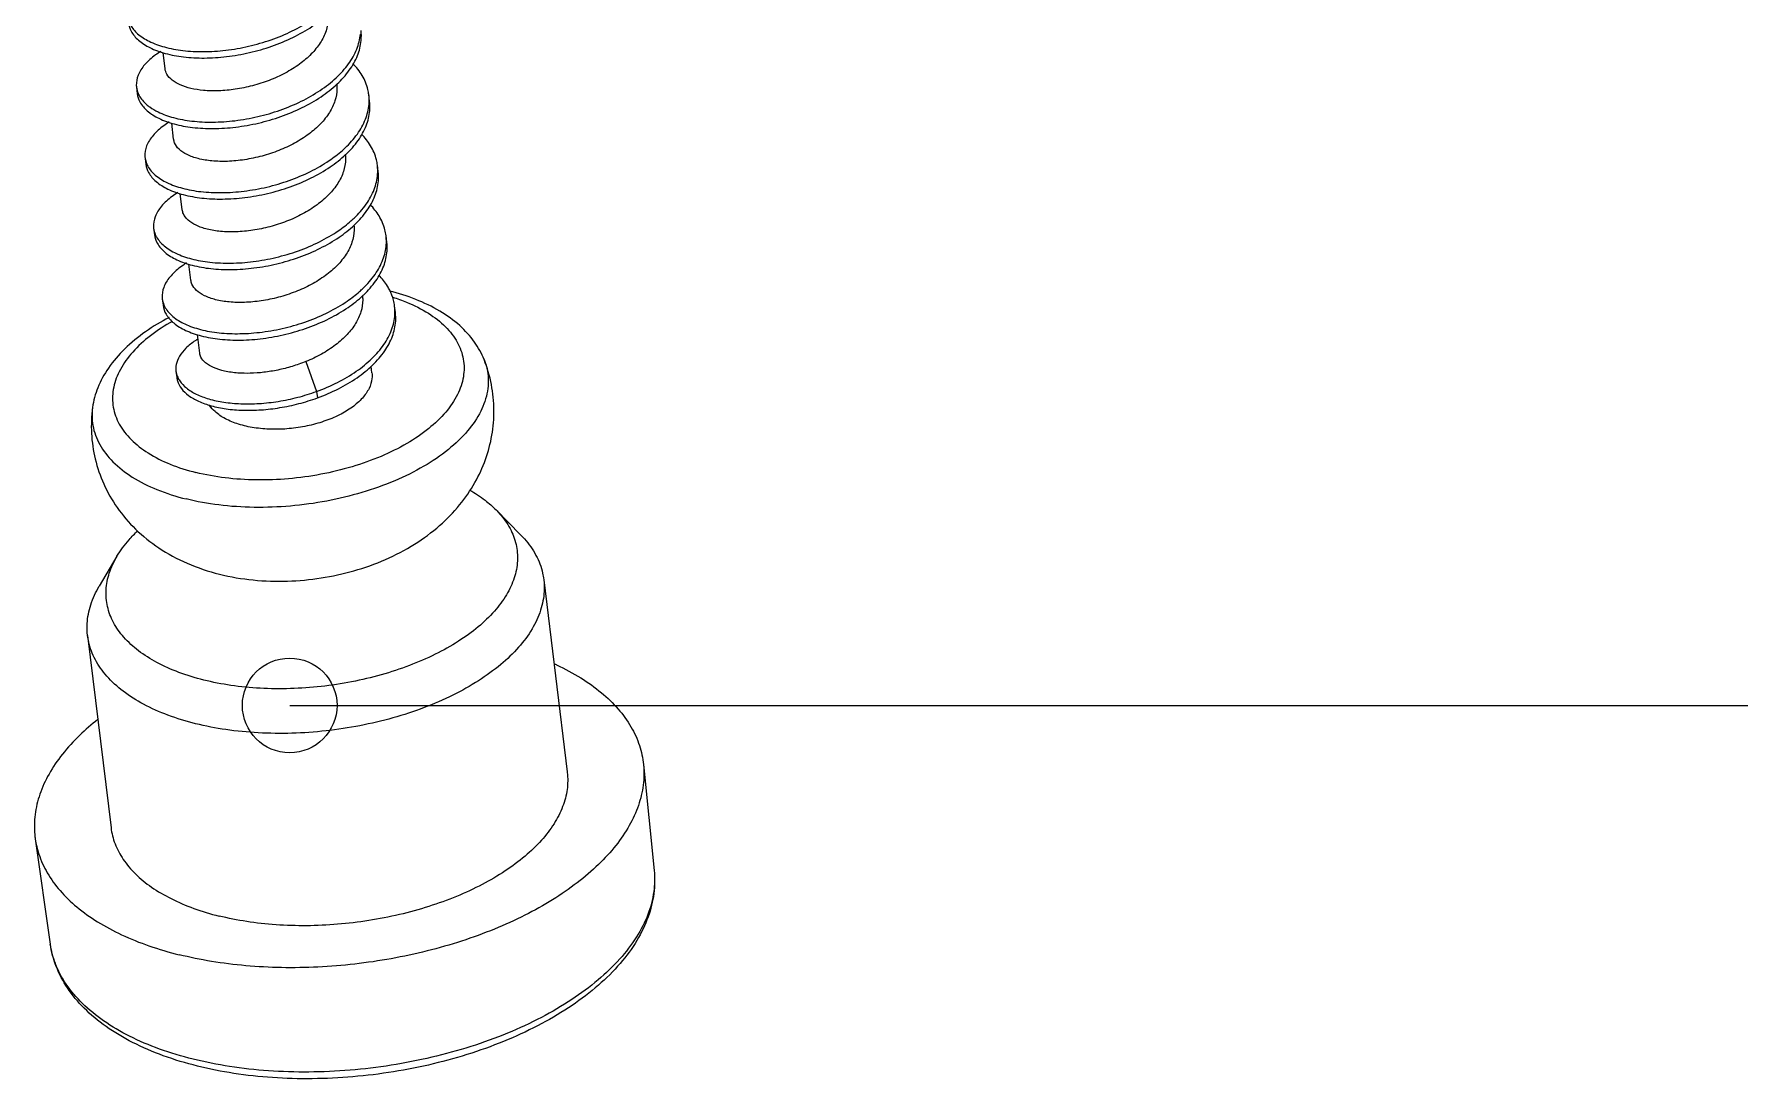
# Model space of a CAD drawing. Header units: millimetres. Extents: x 3559 to 4719, y 1270 to 1649.
# Drawn here: x 4502.57 to 4521.5, y 1316.54 to 1328.13 of the extents above; entities that cross this region are included whole.
import ezdxf

# ---------------------------------------------------------------- set-up
doc = ezdxf.new("R2010")
doc.units = ezdxf.units.MM
doc.layers.get('0').update_dxf_attribs({"linetype": 'CONTINUOUS'})
doc.styles.add('longtou', font='romand.shx', dxfattribs={"width": 0.800000011920929, "bigfont": 'fangsong.shx'})
doc.dimstyles.new('YanXiu', dxfattribs={"dimtxt": 2.5, "dimasz": 2.2, "dimexe": 1, "dimexo": 0, "dimgap": 0.66, "dimtad": 0, "dimzin": 0, "dimdsep": 46, "dimtxsty": 'longtou', "dimblk": 'CLOSEDBLANK', "dimcen": 0, "dimclrd": 3, "dimclre": 3, "dimclrt": 7, "dimadec": 0, "dimazin": 0, "dimtfac": 1, "dimtdec": 4, "dimtofl": 0, "dimtmove": 0, "dimatfit": 3, "dimldrblk": 'CLOSEDBLANK', "dimfxl": 0, "dimtolj": 1, "dimtzin": 0, "dimlwd": 0, "dimlwe": 0, "dimarcsym": 0})

# ---------------------------------------------------------------- blocks, each defined once
blk = doc.blocks.new('_ClosedBlank')
at = {"color": 0, "linetype": 'ByBlock', "lineweight": -2}
for p, q in [((-1, 0.1666666666666667), (0, 0)), ((-1, 0.1666666666666667), (-1, -0.1666666666666667)), ((0, 0), (-1, -0.1666666666666667))]:
    blk.add_line(p, q, dxfattribs=at)
blk = doc.blocks.new('*U86')
at = {"color": 7, "linetype": 'Continuous'}
for p, q in [((81.78982347200053, 67.65432081211861), (81.76411038740025, 67.86499933281857)), ((81.41635195859999, 67.41264179401855), (81.42656333980085, 67.32897549251857)), ((84.03446486780012, 67.45303712341865), (84.0363531947005, 67.45480649431852)), ((84.46062859670019, 67.23226061821856), (84.45041721550024, 67.3159269198186)), ((81.90214866509996, 66.7339914953186), (81.8763903161007, 66.94504088761869)), ((81.52867715180037, 66.49231247731859), (81.53888853300032, 66.4086461758186)), ((84.57295378990057, 66.3119313015186), (84.56274240870061, 66.39559760301859)), ((82.01447385820029, 65.81366217861864), (81.98867371550023, 66.02505400531868)), ((81.6410023449007, 65.57198316061863), (81.65121372610065, 65.4883168590186)), ((84.6852789830009, 65.39160198481864), (84.67506760180004, 65.47526828631862)), ((82.12679905140067, 64.89333286191868), (82.10096052680092, 65.10503916711855)), ((81.75332753810017, 64.65165384381862), (81.76353891930012, 64.56798754231863)), ((84.79760417620037, 64.47127266801863), (84.78739279500041, 64.55493896961866)), ((82.2429936451008, 63.94129985811855), (82.21325069330032, 64.18499683971868)), ((81.93251257290103, 63.7075068618185), (81.94272395400003, 63.62384056031851)), ((83.62602457089997, 63.83171657101866), (83.76864042600027, 63.44230584841853)), ((84.49074712560014, 63.68379229191851), (84.48009437569999, 63.7710749195187)), ((83.76864042600027, 63.44230584841853), (83.77885180720023, 63.35863954691854)), ((86.1134494109001, 61.8951431382186), (86.43209059380024, 61.57176772091861)), ((81.16208053020091, 61.29083394621853), (80.93056961520051, 60.90031306311857)), ((86.73415048560037, 60.98565660191866), (87.04049192140064, 58.47566755631851)), ((80.7783451649002, 60.25875703371867), (81.08468660080052, 57.74876798811852)), ((88.03578557850051, 58.57297738241869), (88.1753725715007, 57.19206377101864)), ((80.09520491560033, 57.60383814021861), (80.29184605930095, 56.22988792591855))]:
    blk.add_line(p, q, dxfattribs=at)
for centre, radius, start, end in [((81.7392402553005, 67.4587191052185), 0.326570084, 202.7646069485226, 208.1371883792771), ((83.83473617100026, 67.24136114841872), 0.6201189251, 359.1405315134934, 6.905518437602711), ((81.93110186730064, 67.63126587671854), 0.5862248895000001, 229.104012451422, 234.3806305296826), ((83.83353372060083, 67.24131038621863), 0.6213204826, 355.2575936108955, 359.1468753632032), ((81.8543368358005, 66.53961420631867), 0.3295788403, 202.7658213898084, 208.6712593262245), ((83.15119335820054, 67.59703801191858), 1.457398997, 313.1335134014225, 313.3227795278171), ((83.94770681430055, 66.3209343501187), 0.6194771712, 355.6714875759052, 6.91353278760451), ((81.9687551486004, 65.6203417149186), 0.3319100736, 202.7851033006159, 209.2291424311955), ((83.26774241620024, 66.67212783211858), 1.4511684944, 313.1381363866249, 313.5599032547106), ((84.06018063810006, 65.40061759521859), 0.6193339461999999, 359.1436821181989, 6.922148638695441), ((84.06189736340002, 65.40057251361873), 0.6176167392, 356.0860304338033, 359.1454837031059), ((83.3842695166004, 65.74726253761855), 1.4449859837, 313.1420253161948, 313.7979606289092), ((82.08310761930079, 64.70106162301863), 0.3341796605, 202.8065724976958, 209.7853581935756), ((84.17311237860031, 64.48026286521849), 0.618732295, 359.1437068530001, 6.931253354900706), ((84.17610224780037, 64.48022548681865), 0.6157422011, 356.5012375115987, 359.1430268195016)]:
    blk.add_arc(centre, radius, start, end, dxfattribs=at)
for points, start_tangent, end_tangent in [([(81.3143177005004, 68.24931485581851), (81.34760306580029, 68.14428055351868), (81.44229726510002, 68.02733428051852), (81.59235423940027, 67.92909175171849), (81.7914918551005, 67.85478168111854), (82.03142162790027, 67.80865445621862), (82.30218754580073, 67.79380838801853), (82.59257305670053, 67.81206305611863), (82.89055958620065, 67.86388492671858), (83.18381784030043, 67.94836828441862), (83.4602118108005, 68.06327225621862), (83.70829487850096, 68.20511241571853), (83.91777773550075, 68.36930322161857)], (0.1252916633411602, -0.9921199519701261), (0.733119227613766, 0.6801001382906751)), ([(81.33739168460033, 68.22794685501867), (81.43208588390007, 68.11100058211855), (81.58214285830036, 68.01275805331852), (81.78128047390055, 67.93844798271857), (82.02121024670032, 67.89232075781865), (82.29197616460078, 67.87747468961857), (82.58236167550058, 67.89572935761862), (82.8803482050007, 67.94755122821857), (83.17360645910048, 68.03203458591861), (83.45000042960055, 68.14693855771861), (83.6980834973001, 68.28877871721852), (83.88047324150011, 68.42844665651864)], (0.4624868502709185, -0.8866261406740077), (0.7494771742020157, 0.6620301846216391)), ([(83.91866745440075, 68.36958555211868), (83.92090074360021, 68.3053628221187), (83.89179550070003, 68.14692075551852), (83.81558491650048, 67.99144519961851), (83.69827811869982, 67.84645114591854), (83.54440435400011, 67.7142714961185), (83.35848650930075, 67.59790664791853), (83.15022940100062, 67.50255136901865), (82.93058621700038, 67.43147214501869), (82.70690728110094, 67.3854956782186), (82.49057223350064, 67.3655919252185), (82.28995316750024, 67.37109209141863)], (0.09856264124286122, -0.9951308485577318), (-0.9956289960196661, 0.0933964789747015)), ([(84.0363531947005, 67.45480649431852), (84.19544079770094, 67.63440151981854), (84.30219487700015, 67.82627837141854), (84.35021513570064, 68.02203670471863), (84.34824695780026, 68.15258309431852)], (0.7291116625173155, 0.684394757125766), (-0.1203094627039066, 0.9927364369176228)), ([(81.5896857728003, 67.15472136511858), (81.69859207790068, 67.09039961081862), (81.8987852145001, 67.01670409781855), (82.1395553152006, 66.97127760801868), (82.41091201630024, 66.95718980731863), (82.70161461520001, 66.97622927831867), (82.99963157550064, 67.02883040571874), (83.29263235920007, 67.1140556190187), (83.56849148319998, 67.22963371911851), (83.81578419210018, 67.37205272231859), (84.02425348660017, 67.53670342491864), (84.18522941650008, 67.71806782131853), (84.2919834958002, 67.90994467291853), (84.34000375450069, 68.10570300621862)], (0.8122791639374397, -0.5832688572460335), (0.08988348619793923, 0.9959522874660739)), ([(81.73278278150065, 67.8796918088185), (81.6643078658999, 67.8335290002185), (81.52312888190045, 67.70530884701861), (81.43877123109996, 67.56993233221851), (81.41453533230015, 67.43414615721872), (81.41640933210056, 67.41264901111867)], (-0.848371897807249, -0.5294007206369544), (0.1248071723577775, -0.9921810166134284)), ([(84.45035660850044, 67.31591956951866), (84.43847477620056, 67.38264338471868), (84.3637924994, 67.56561351971868), (84.24386032720031, 67.72026600621871)], (-0.1203951242487249, 0.9927260518678525), (-0.6992998211338174, 0.7148284830378622)), ([(81.88408244220045, 67.5042296838185), (81.8128655692999, 67.58488979881872), (81.78996935880059, 67.65421875381867)], (-0.7847927992991324, 0.6197582288023549), (-0.1283828889800719, 0.991724676418375)), ([(82.28995316750024, 67.37109209141863), (82.1251887729004, 67.39774016591855), (81.9882704902002, 67.44299432841854), (81.88408244220045, 67.5042296838185)], (-0.9956289960193371, 0.09339647897820957), (-0.7847927992663452, 0.6197582288438727)), ([(81.41640933210056, 67.41264901111867), (81.43810921220029, 67.33235409971871)], (0.1248071724921242, -0.9921810165965288), (0.3868197569810982, -0.9221553424500041)), ([(81.42662071330051, 67.32898270961869), (81.46147528980055, 67.22104746781861), (81.50714771800085, 67.1548860976186)], (0.1248071720688327, -0.992181016649775), (0.650247173718296, -0.7597227211761987)), ([(81.4512639086006, 67.3047137693186), (81.54730753760032, 67.18813888181853)], (0.4714974968762948, -0.8818673995785242), (0.7551977541948829, -0.6554970267354425)), ([(81.55751891880027, 67.10447258031854), (81.70880345910064, 67.00673330931863), (81.90899659570096, 66.93303779621851), (82.14976669640055, 66.88761130651869), (82.4211233975002, 66.87352350581864), (82.71182599640088, 66.89256297681868), (83.0098429567006, 66.94516410421852), (83.30284374040093, 67.03038931751871), (83.57870286440084, 67.14596741761852), (83.825995573201, 67.2883864208186), (84.03446486780012, 67.45303712341865)], (0.7551977542696653, -0.6554970266492857), (0.7303221478732067, 0.6831028914635525)), ([(84.03093505549987, 67.44985506331864), (84.03339928259993, 67.39285123771856), (84.00758721230068, 67.23721186461853), (83.93564961390075, 67.08329934071867), (83.82116255890014, 66.93704570391856), (83.66694014210043, 66.8014796754187), (83.48160404620012, 66.68341031151863), (83.27600284330038, 66.58748770421857), (83.05575520230013, 66.51456702941869), (82.8270918486005, 66.46634910821854), (82.60449442739991, 66.44531690851863), (82.40227836070062, 66.45076277461862)], (0.09998677399393498, -0.994988766281452), (-0.9956289960210204, 0.09339647896026476)), ([(81.50714771800085, 67.1548860976186), (81.55751891880027, 67.10447258031854)], (0.6502471735011384, -0.7597227213620641), (0.7551977543912439, -0.6554970265092152)), ([(84.10480061400085, 66.5874998571187), (84.14091457060022, 66.62044649351856), (84.30069147730046, 66.80212963841859), (84.40611484220062, 66.99417408691852), (84.45272709300025, 67.18994201411851)], (0.7496529741156231, 0.6618311101781186), (0.08270158593625443, 0.9965743563245184)), ([(84.15112595180017, 66.53678019201857), (84.31090285850041, 66.7184633369186), (84.41632622340057, 66.91050778541853), (84.4629384742002, 67.10627571261853), (84.4605679897004, 67.23225326801867)], (0.7274992055728803, 0.6861085234063399), (-0.1203951242120384, 0.9927260518723017)), ([(81.84539275860061, 66.95954166391857), (81.7727217579004, 66.91033310671855), (81.63281569440005, 66.78187029921855), (81.54983535730025, 66.6464065833186), (81.52702486260023, 66.51069222481851), (81.52872545040009, 66.4923185523187)], (-0.848538470942646, -0.5291336913581637), (0.1247972013657914, -0.992182270820874)), ([(81.56516866470065, 66.38148773541866), (81.66255948880098, 66.26528751221872), (81.81506812210046, 66.16805435541869), (82.01631221020034, 66.09497571731868), (82.25791715930063, 66.05025164631866), (82.52985847840046, 66.03692309411872), (82.8208715665005, 66.0567476063186), (83.11891219480003, 66.11012747631867), (83.41164885780017, 66.19609329951868), (83.6869668693007, 66.31234360181861), (83.93346359360021, 66.45533892071853), (84.10480061400085, 66.5874998571187)], (0.4796578992581861, -0.8774555827386501), (0.749652974100807, 0.6618311101949008)), ([(82.40227836070062, 66.45076277461862), (82.22403647950068, 66.48074120051865), (82.07704302330058, 66.53370348021849), (81.97203818270009, 66.60505399721865), (81.91390439499992, 66.68826372071862), (81.90242102510001, 66.73393119331854)], (-0.9956289960162253, 0.09339647901137944), (-0.1219169431646373, 0.9925403059671636)), ([(84.5626781136998, 66.39558979911862), (84.54973722730028, 66.46672825421865), (84.47366742820032, 66.6493938388187), (84.35636615620024, 66.79975168541864)], (-0.120492737691293, 0.9927142087044273), (-0.6991299204183139, 0.7149946533897175)), ([(81.52872545040009, 66.4923185523187), (81.5504341145006, 66.41207853291871)], (0.1247972018355609, -0.9921822707617862), (0.3867823626098937, -0.9221710275073213)), ([(81.53893683160095, 66.4086522508187), (81.5753800459006, 66.29782143391867), (81.67277087000002, 66.1816212107185), (81.82527950330041, 66.0843880539187), (82.02652359140029, 66.01130941581869), (82.26812854050058, 65.96658534471862), (82.54006985960041, 65.95325679251869), (82.83108294770045, 65.9730813048186), (83.12912357599998, 66.02646117481868), (83.42186023900013, 66.11242699791865), (83.69717825050066, 66.22867730031862), (83.94367497480016, 66.37167261921854), (84.14761813490077, 66.53348288831853)], (0.1247972014348604, -0.9921822708121865), (0.729761665907472, 0.6837016242279604)), ([(84.14320310080075, 66.53009018321859), (84.1457386603006, 66.47357913181872), (84.11906768260087, 66.31423196671858), (84.0450878388001, 66.15836787491867), (83.92997855950034, 66.01305143951868), (83.77435991010043, 65.87751131761866), (83.5855345116006, 65.75853534151861), (83.37628216890062, 65.66243657771861), (83.15876631890023, 65.59174586711856), (82.93538235660071, 65.54540868091863), (82.71589997460069, 65.52495614651866), (82.51460355380004, 65.53043345791866)], (0.1011671701270121, -0.9948694405239777), (-0.9956289960185508, 0.09339647898658968)), ([(84.21695892200023, 65.66702167371864), (84.25754950720057, 65.70419865321855), (84.4161237272001, 65.88619713831872), (84.52021393290033, 66.07840554301856), (84.5654170496, 66.27417934011851)], (0.7497483015752484, 0.6617231175386201), (0.07550137928104579, 0.9971456973414966)), ([(84.26776088840052, 65.62053235171857), (84.42633510840005, 65.8025308368185), (84.53042531410028, 65.99473924151857), (84.57562843080086, 66.19051303861852), (84.57288949490066, 66.31192349761864)], (0.7246501402339658, 0.6891169525261253), (-0.1204927377244823, 0.9927142087003988)), ([(81.95796464250088, 66.03936776721866), (81.88116381590044, 65.98712982821871), (81.74253372850035, 65.85842791181858), (81.66093248430025, 65.72288069701858), (81.63954782400015, 65.58724186291852), (81.64103697530027, 65.57198750261864)], (-0.8486878868730712, -0.5288940070325256), (0.1244084408961191, -0.9922310919507596)), ([(82.51460355380004, 65.53043345791866), (82.33869380930082, 65.55982089241866), (82.19529791470086, 65.61047598071855), (82.0900659530007, 65.67939517791865), (82.0288736848006, 65.7616119484187), (82.0147312980007, 65.81366902671857)], (-0.9956289960281485, 0.09339647888427612), (-0.1240550664598042, 0.992275335018287)), ([(84.6750001520004, 65.47526009201852), (84.6609665568003, 65.55080770321865), (84.58351085970025, 65.73316530691864), (84.46889175190063, 65.87921740671868)], (-0.1206005395996722, 0.9927011180855333), (-0.698937987330061, 0.7151822773720024)), ([(81.64103697530027, 65.57198750261864), (81.66274605160015, 65.49180094501867)], (0.1244084406408564, -0.9922310919827652), (0.387009188939905, -0.9220758578750866)), ([(81.65124835650022, 65.48832120111865), (81.68931729680025, 65.37460253241852), (81.78805305130027, 65.25878024381859), (81.94178227700013, 65.16205604631864), (82.14407272340031, 65.08959658681852), (82.38650702290033, 65.04557660231853), (82.659026781801, 65.0330082625187), (82.95034375340038, 65.05361803671872), (83.24840128620053, 65.1077761175186), (83.54086718410053, 65.19448128831868), (83.81563782910052, 65.31140185161871), (84.06133296130065, 65.45497094531856), (84.25999283790043, 65.61319955321869)], (0.1244084408570088, -0.9922310919556635), (0.7297031997582281, 0.683764023814213)), ([(81.6791059156003, 65.45826883391851), (81.77784167010032, 65.34244654531858), (81.93157089580018, 65.24572234791867), (82.13386134220036, 65.17326288841855), (82.37629564170038, 65.12924290381852), (82.64881540060014, 65.11667456411874), (82.94013237220042, 65.1372843382187), (83.23818990500058, 65.19144241901859), (83.53065580290058, 65.27814758991872), (83.80542644790057, 65.3950681531187), (84.05112158009979, 65.53863724681855), (84.21695892200023, 65.66702167371864)], (0.4881152247002569, -0.8727791974009335), (0.7497483016180538, 0.6617231174901205)), ([(84.25547586640005, 65.61027113201862), (84.25793072860051, 65.54632063031863), (84.22979624760046, 65.38900489801858), (84.15464442919983, 65.23369000451862), (84.03777220529992, 65.0880406365186), (83.88338170620045, 64.95475003891852), (83.69876779420065, 64.83869486061872), (83.49101659190092, 64.74304440701871), (83.27069819159988, 64.67131233161854), (83.04497538620035, 64.6246702547187), (82.82770647000052, 64.60460930501858), (82.62692874700042, 64.61010414111865)], (0.1019251529153214, -0.9947920703359012), (-0.9956289960201132, 0.09339647896993537)), ([(84.3291138464001, 64.74654053121867), (84.37415819780017, 64.78795982801853), (84.5315260947009, 64.97027023801866), (84.63428072620081, 65.16263895461861), (84.67807361410087, 65.3584148974187)], (0.7498481993269093, 0.6616099137453972), (0.06828367243967878, 0.9976659461353538)), ([(84.38436957900012, 64.70429352651854), (84.54173747589994, 64.88660393651867), (84.64449210740077, 65.07897265311863), (84.68828499529991, 65.27474859581866), (84.68521153320035, 65.39159379051853)], (0.7217747218751775, 0.6921280595829142), (-0.1206005396649347, 0.9927011180776047)), ([(82.07049837340037, 65.11916970681864), (81.98963412510057, 65.06391924461855), (81.8522830408001, 64.93498176991852), (81.77206263800053, 64.79935476041851), (81.75210421020074, 64.6637951569187), (81.75335029230064, 64.65165668551867)], (-0.8488197213281815, -0.5286824005812455), (0.1239245900088626, -0.992291638577659)), ([(82.62692874700042, 64.61010414111865), (82.4499100583007, 64.63977181691871), (82.30407159850074, 64.69187237471851), (82.19944211450002, 64.76178914901857), (82.14011377850056, 64.8438027056186), (82.12709612850085, 64.89317620161864)], (-0.9956289960231451, 0.09339647893761441), (-0.1237981641351099, 0.9923074193800915)), ([(84.72312227370003, 64.76377995331859), (84.69332284770098, 64.81692784771872), (84.58143696460047, 64.95866327821864)], (-0.4509310116133972, 0.8925588063345284), (-0.6987235112564216, 0.7153918190876224)), ([(81.75335029230064, 64.65165668551867), (81.77505456149993, 64.57152645781866)], (0.1239245898088766, -0.9922916386026348), (0.3872511565091069, -0.9219742630802442)), ([(81.76356167350059, 64.56799038401869), (81.80328700440077, 64.45139084351854), (81.90336539450072, 64.33594975141864), (82.05831168480017, 64.23973734711853), (82.26164387280005, 64.16789935581869), (82.50490200610056, 64.1245851099186), (82.77799401360062, 64.11277792951864), (83.06960825600072, 64.1341731685186), (83.36767592970045, 64.18910891111864), (83.65986442400026, 64.27655215081859), (83.93408146080037, 64.39414101861871), (84.1789694111003, 64.53828133341858), (84.37236415290045, 64.69291274621855)], (0.1239245899842523, -0.9922916385807325), (0.7296508812980768, 0.6838198530467947)), ([(81.79307562319991, 64.53505714511857), (81.89315401329986, 64.41961605301867), (82.04810030360022, 64.32340364861852), (82.2514324916001, 64.2515656574185), (82.49469062490061, 64.20825141141859), (82.76778263240067, 64.19644423101863), (83.05939687479986, 64.21783947011863), (83.3574645485005, 64.27277521261863), (83.64965304280031, 64.36021845231858), (83.92387007960042, 64.47780732021852), (84.16875802990035, 64.62194763491857), (84.3291138464001, 64.74654053121867)], (0.4964856909325513, -0.8680449059232057), (0.749848199339852, 0.6616099137307283)), ([(84.76029981870033, 64.6726100850185), (84.94245540500015, 64.60715541381865), (85.22818380520039, 64.46186431491856), (85.4516164191009, 64.2855387294187), (85.60514451700055, 64.08418321371869), (85.68353988370018, 63.86465468831852), (85.68413285909992, 63.63442893381853), (85.60690324989991, 63.40134601231853), (85.45448101800048, 63.17334328301854), (85.23205671970027, 62.95818510541858), (84.94720474760015, 62.76319843331862), (84.60962539400043, 62.59502330381861), (84.23081451899998, 62.45938671941872), (83.8236720724999, 62.36090762121853), (83.40206280230086, 62.30293959671872), (82.98034410630044, 62.28745667761859), (82.57287710909986, 62.31498611611869), (82.1935376104002, 62.38459043021862)], (0.9539608580036258, -0.2999311277559998), (-0.9702998292330444, 0.2419054389432474)), ([(84.36774510140094, 64.6905519082186), (84.37042761990051, 64.63951978381851), (84.34677373170052, 64.48337384801857), (84.27801483860094, 64.33109830761873), (84.16729584200039, 64.18579107041865), (84.01601477310032, 64.04961198401861), (83.83140986540093, 63.92948690421849), (83.62602457089997, 63.83171657101866)], (0.1035052145531816, -0.9946289109815277), (-0.9271877482789492, -0.3745969559959238)), ([(85.9553851383007, 63.85735284341854), (85.82990206710019, 64.08699184241868), (85.63631741510017, 64.30159325491854), (85.37693753690019, 64.49031680871872), (85.06288814010077, 64.64338682341872), (84.72162696780015, 64.75296494961867)], (-0.3672322702755377, 0.9301292704072237), (-0.9691609872791103, 0.2464284495267956)), ([(84.78732276930077, 64.55493045401863), (84.77216278730066, 64.63488164821865), (84.72312227370003, 64.76377995331859)], (-0.1207166721370071, 0.9926870025683656), (-0.4509310120224811, 0.8925588061278544)), ([(81.84143379700072, 64.40789570271863), (81.53666848840021, 64.2223106467186), (81.26200778060047, 63.99602209671866), (81.05111308060077, 63.74824651761855), (80.91174845040041, 63.49061749651855), (80.84356376810047, 63.23346059931851)], (-0.8841283580168333, -0.4672440973949896), (-0.1327421490130861, -0.9911506050421338)), ([(83.76864042600027, 63.44230584841853), (84.0422976255004, 63.56056104971867), (84.28637282220006, 63.70527001891855), (84.49074054450011, 63.87172994171851), (84.64689850890045, 64.05434885431873), (84.74831518120027, 64.24687423491855), (84.79069677740063, 64.44264859911868)], (0.9396045809456551, 0.3422619340007592), (0.06104912687473238, 0.9981347624984478)), ([(83.77885180720023, 63.35863954691854), (84.05250900670035, 63.47689474811864), (84.29658420340002, 63.62160371741857), (84.50095192570006, 63.78806364021852), (84.6571098901004, 63.97068255281852), (84.75852656240022, 64.16320793341856), (84.80090815850053, 64.3589822976187), (84.79753415050072, 64.47126415251864)], (0.9396045809304628, 0.3422619340424663), (-0.1207166721076642, 0.992687002571934)), ([(81.88511673920038, 64.35771158981856), (81.85049421930034, 64.33785630891862), (81.56564224720023, 64.14286963671861), (81.34321794890093, 63.9277114592187), (81.19079571700058, 63.69970872991871), (81.11356610780058, 63.46662580841871), (81.11415908320032, 63.23640005391871), (81.19255444990085, 63.01687152851855), (81.3460825478005, 62.81551601271872), (81.56951516170011, 62.63919042721864), (81.85524356190035, 62.49389932831855), (82.1935376104002, 62.38459043021862)], (-0.8711224556323026, -0.491065848225212), (0.970299828547721, -0.2419054416921272)), ([(82.21944583920049, 64.1257891185187), (82.1838489986003, 64.10332721321856), (82.0620522700001, 64.00606075961855), (81.97821127010047, 63.90091350311855), (81.93567565500052, 63.79214234031861), (81.9325679973008, 63.7075134664185)], (-0.8562145784026836, -0.5166203593846403), (0.118326900540129, -0.9929746948480441)), ([(82.74008988740025, 63.68292554351865), (82.56691849710023, 63.70801718841858), (82.42334188919995, 63.75386608581857), (82.31909371680013, 63.81633741671862), (82.2586928606006, 63.88978789371868), (82.24326012070014, 63.94131066801856)], (-0.9971048822031366, 0.07603850265930591), (-0.127970215006448, 0.9917780114880564)), ([(81.9325679973008, 63.7075134664185), (81.93643167630034, 63.68414663121871), (81.95460559989988, 63.62893049731861)], (0.1183269009337303, -0.9929746948011412), (0.4080888297876057, -0.9129422254461574)), ([(85.95529579869981, 63.85731759331861), (85.99802012040072, 63.70685619971869), (85.9986884537002, 63.44737231191857), (85.91164415540061, 63.18466815521856), (85.7398514148008, 62.92768980461869), (85.48916042749988, 62.6851883497186), (85.16810817450005, 62.46542188661851), (84.78762770510002, 62.27587429871869), (84.3606758254009, 62.12300040181867), (83.9017918697009, 62.01200613291871), (83.42660258060005, 61.94667126901868), (82.95128995940013, 61.92922071031853), (82.4920402075004, 61.96024871471855), (82.06449252430048, 62.03869866081868)], (0.367026351241919, -0.9302105447123482), (-0.9702998288897526, 0.2419054403202148)), ([(82.50003051210024, 61.05771324161856), (82.94092953290055, 60.98183642351864), (83.38944418620031, 60.96694531691855), (83.8273183748006, 61.00773044521861), (84.2551945012001, 61.10140447231856), (84.66688270539998, 61.24878098281852), (85.04814334050025, 61.44936294151853), (85.37506291120008, 61.69205657051862), (85.63581533450088, 61.96161192171871), (85.83532721040046, 62.25305954881856), (85.97320340040096, 62.55361061601866), (86.05686359160063, 62.87038646751853), (86.08369309220052, 63.19819490081863), (86.0504501330006, 63.5313621830187), (85.9553851383007, 63.85735284341854)], (0.970299828893034, -0.2419054403070529), (-0.3672322702711199, 0.9301292704089681)), ([(83.62602457089997, 63.83171657101866), (83.44834136340069, 63.76914838911853), (83.26366898190008, 63.72197380471857), (83.07881263109994, 63.69173989391857), (82.90211861330044, 63.67902340721866), (82.74008988740025, 63.68292554351865)], (-0.9271877482650454, -0.3745969560303379), (-0.9971048822004533, 0.07603850269449154)), ([(81.94282776, 63.6238531157187), (81.95180718509982, 63.58022552651869), (82.00332593800067, 63.48076688891865), (82.09579251979994, 63.39109378231865), (82.22668224690096, 63.31490410841866), (82.39219734790095, 63.25547619571853), (82.58739809469989, 63.21556041011854), (82.8063731009006, 63.19729667871866), (83.04242050130051, 63.20213863051868), (83.28826588110041, 63.23080150091869), (83.53630408870049, 63.28323787871864), (83.77885180720023, 63.35863954691854)], (0.1200752382010716, -0.9927647944860635), (0.9396045809465786, 0.3422619339982239)), ([(81.95460559989988, 63.62893049731861), (81.9810274420006, 63.58133801031863)], (0.4080888298549731, -0.9129422254160439), (0.5559990086115246, -0.8311829536407745)), ([(81.9810274420006, 63.58133801031863), (82.06850094410038, 63.48798840831864), (82.1964112548003, 63.40807763101861), (82.36092443500092, 63.34515249001856), (82.5569505177009, 63.30220390621866), (82.77832727829991, 63.28157291561865), (83.01801813920065, 63.28486654081871), (83.2683483474002, 63.31289735621863), (83.52127011280027, 63.3656548111187), (83.76864042600027, 63.44230584841853)], (0.5559990086923466, -0.8311829535867106), (0.9396045809373174, 0.3422619340236482)), ([(84.4906258990004, 63.68381053941857), (84.49135121990003, 63.61122610941857), (84.45304876430055, 63.4820291332187), (84.36626940099995, 63.35598353811861), (84.2350049696006, 63.23888506131857), (84.06529233060064, 63.13611781361851), (83.8649357585, 63.05240682611861), (83.64314814220052, 62.99160089901852), (83.41012747870082, 62.95649572411867), (83.1765881152005, 62.94870540281863), (82.9532682721001, 62.96858826001858), (82.75043749730048, 63.01523003721854), (82.57742379080082, 63.08648520981865), (82.44217972910064, 63.17907830601871), (82.36932331800017, 63.25997344191865)], (0.1203555845559878, -0.9927308463355949), (-0.574631214782126, 0.8184124675235699)), ([(80.84356376810047, 63.23346059931851), (80.82966617700004, 62.89473341821872), (80.87807127450014, 62.56066142651866), (80.9897213633003, 62.2346960452187), (81.16433416590007, 61.92782546571857), (81.40468454170059, 61.6454969280187), (81.70853901630016, 61.40032088041858), (82.07783967370051, 61.19997806231868), (82.50003051210024, 61.05771324161856)], (-0.1327421489956311, -0.9911506050444715), (0.9702998288902649, -0.2419054403181603)), ([(80.84359327020047, 63.23345668951856), (80.84794167680047, 62.99876011611855), (80.93629988239991, 62.75133290971871), (81.10933902750003, 62.52438822141858), (81.36116647170093, 62.32565438061852), (81.68320653330011, 62.16189902961855), (82.06449252430048, 62.03869866081868)], (-0.1313796990640294, -0.9913321212761368), (0.9702998288956206, -0.2419054402966774)), ([(85.76742969240058, 62.15433243921871), (85.96788107770044, 62.02282202651872), (86.11351293500047, 61.89509420571858)], (0.8705816772163316, -0.4920239255312683), (0.7017460901082531, -0.7124271366376914)), ([(86.11351293500047, 61.89509420571858), (86.15829528930044, 61.84708622911853), (86.29391017509988, 61.65333345031854), (86.37169648070085, 61.44589200131873), (86.38991683620043, 61.22939549741864), (86.34816416830017, 61.00868006151859), (86.24737115229982, 60.78867630671857), (86.08978936909989, 60.57429880561858), (85.8789390014008, 60.37033646931854), (85.61953010450088, 60.18134548591865), (85.3173575241999, 60.01154767041862), (84.97917136430078, 59.8647360688185), (84.61252647220044, 59.74419032081869), (84.22561303760085, 59.65260316411855), (83.8270734528005, 59.59202043531855), (83.42581067009996, 59.56379563071869), (83.03079126920056, 59.56855922241857), (82.65084221690086, 59.60620375061853), (82.29445299210056, 59.67588615531872)], (0.7017460901372808, -0.7124271366090988), (-0.9702998284270908, 0.2419054421759836)), ([(81.16208411320076, 61.29083955371857), (81.3205924695003, 61.50677784531854), (81.43322915079989, 61.6234024666187)], (0.5098526463067266, 0.8602617503144193), (0.7254869465283414, 0.6882359264212988)), ([(86.43209922090045, 61.57177624551855), (86.48191938470063, 61.51837111311852), (86.63260257900038, 61.3030902428186), (86.71903179150013, 61.07259975111856), (86.73410070509999, 60.98565055761856)], (0.7017918824011027, -0.7123820279849267), (0.1207023428394535, -0.992688744991635)), ([(82.29445299210056, 59.67588615531872), (81.96957505770024, 59.77605046051872), (81.68345893670084, 59.90446264331854), (81.44250076090066, 60.05825462431858), (81.25208654920061, 60.23399042181859), (81.1164716635003, 60.42774320051853), (81.0386853578002, 60.63518464951858), (81.02046500240067, 60.85168115351871), (81.06221767030002, 61.07239658941853), (81.16208411320076, 61.29083955371857)], (-0.9702998293901416, 0.2419054383131188), (0.5098526464429051, 0.8602617502337101)), ([(80.77839494540058, 60.25876307811859), (80.77321903030042, 60.41236554641864), (80.8196108892007, 60.65760491151855), (80.93056982860071, 60.90031293661855)], (-0.1207023429224376, 0.9926887449815447), (0.5098480510130129, 0.860264473797583)), ([(86.73410070509999, 60.98565055761856), (86.73927662020014, 60.83204808921869), (86.69288476130077, 60.5868087242186), (86.58089252009995, 60.34236011601865), (86.40580165370011, 60.10416290161857), (86.17152347550018, 59.87753809181868), (85.88329138029985, 59.66754811741862), (85.5475440830005, 59.47888388261867), (85.1717816998007, 59.31575988371856), (84.76439850640054, 59.18182016481865), (84.33449471040058, 59.08005665541873), (83.89167295000061, 59.01274250511869), (83.44582542520038, 58.98138160441863), (83.0069149710007, 58.98667447611865), (82.58474952120014, 59.02850169761859), (82.18876123950031, 59.10592662881868)], (0.1207023428514948, -0.9926887449901707), (-0.9702998298798408, 0.2419054363489009)), ([(82.18876123950031, 59.10592662881868), (81.82778553030039, 59.21722038601865), (81.50987889190037, 59.35990053851856), (81.2421475935007, 59.53078052581873), (81.03057626580085, 59.72604252261863), (80.87989307150019, 59.94132339281873), (80.79346385900044, 60.17181388451854), (80.77839494540058, 60.25876307811859)], (-0.9702998278408635, 0.2419054445273825), (-0.12070234284252, 0.992688744991262)), ([(86.86897814940039, 59.8884596331186), (86.90216818890076, 59.87315472291857), (87.21745612420091, 59.7032001644186), (87.48673899650021, 59.51004550011862), (87.7060900551005, 59.29650735991868), (87.87231066770073, 59.06569961071864), (87.98297696350073, 58.82098794921853), (88.03578676100005, 58.57296159971861)], (0.910308585145334, -0.413930283756456), (0.1006524674086208, -0.9949216455603711)), ([(80.91098595190033, 59.16103902281861), (80.67656813410031, 58.95638666431864), (80.44933653460066, 58.70654188221852), (80.27479429620053, 58.44803051631857), (80.15548663770005, 58.18462224441851), (80.0931533335006, 57.92015815221862), (80.08870334360017, 57.65849472181867), (80.0952085423005, 57.6039001006186)], (-0.7840116139391204, -0.6207461552104656), (0.1419455477499868, -0.9898744675331091)), ([(88.03578676100005, 58.57296159971861), (88.03647517860009, 58.56594082251854), (88.03202518870057, 58.30427739211859), (87.96969188450021, 58.03981329991871), (87.85038422600064, 57.77640502801864), (87.6758419876005, 57.51789366211869), (87.44861038810086, 57.26804888001857), (87.17200297589989, 57.03051398121852), (86.85005330990043, 56.80875275961853), (86.48745614130075, 56.60599899291856), (86.08949895330079, 56.42520928771864), (85.66198485770019, 56.26901996511856), (85.21114797280006, 56.13970861701864), (84.74356251560039, 56.0391608941186), (84.26604693490026, 55.96884300861871), (83.78556448320069, 55.92978035361853), (83.30912167650058, 55.92254255061857), (82.84366612390022, 55.94723514311863), (82.39598521540029, 56.00349805731867), (81.97260714680033, 56.09051085351871)], (0.1006524674137369, -0.9949216455598535), (-0.9702998288913679, 0.2419054403137358)), ([(87.04049366180061, 58.47564962541855), (87.0412359187003, 58.46938129281853), (87.0385336172003, 58.24766146361867), (86.98039510310082, 58.02341857471856), (86.86790338680021, 57.80082984691853), (86.7031539763002, 57.58404168691868), (86.48921584120035, 57.37709244801863), (86.23007424430034, 57.18383720301858), (85.93055650320093, 57.00787593151858), (85.59624206680019, 56.85248645891852), (85.23335858030077, 56.72056339721871), (84.84866587660053, 56.61456422341871), (84.44933005290022, 56.53646350161853), (84.04278997990059, 56.48771610031872), (83.63661873010005, 56.46923009161856), (83.23838250530025, 56.48134983471869), (82.85549969300064, 56.52384956171863), (82.49510267540063, 56.59593758321853)], (0.1212571551366118, -0.9926211272827995), (-0.9702998288897914, 0.241905440320059)), ([(81.08468486040056, 57.74878591891866), (81.13672685350048, 57.53998770291855), (81.24401438420045, 57.33558071781863), (81.40380663180076, 57.14564101161864), (81.61312696930054, 56.97370680161862), (81.86807615470025, 56.82298089681854), (82.16390496700024, 56.69627103571861), (82.49510267540063, 56.59593758321853)], (0.1212571550946444, -0.9926211272879263), (0.9702998288938172, -0.2419054403039112)), ([(80.0952085423005, 57.6039001006186), (80.14220155870044, 57.40344759511868), (80.25286785450044, 57.15873593371862), (80.41908846710066, 56.92792818451858), (80.63843952570096, 56.71439004421859), (80.90772239800026, 56.52123537991861), (81.22301033330041, 56.35128082151869), (81.57970572360045, 56.20700468901873), (81.97260714680033, 56.09051085351871)], (0.1419455477443689, -0.9898744675339147), (0.970299828896434, -0.2419054402934148)), ([(88.17537103140057, 57.19206361561851), (88.17013990010037, 56.91390856411863), (88.09317901280065, 56.61706688451864), (87.94426745190049, 56.32241375711851), (87.72618034070001, 56.03544032101854), (87.44297846680092, 55.76149003921864), (87.09993963450052, 55.50566830511866), (86.70345133910087, 55.27273858181866), (86.26090190100058, 55.06704146611855), (85.78053372730028, 54.89240789681867), (85.27129553100076, 54.7520911572185), (84.74267323690037, 54.64870504881856), (84.2045151621005, 54.58417559831855), (83.6668440423, 54.55970465731866), (83.13967751610016, 54.57574823621871), (82.63283539080021, 54.63200738621867), (82.15575890040054, 54.72743410131852)], (0.1003737138403473, -0.9949498065580474), (-0.9702998288928331, 0.2419054403078583)), ([(88.1753725715007, 57.19206377101864), (88.1710136447, 56.89158291441868), (88.09635357509978, 56.58474806241861), (87.94980196580036, 56.27795780421866), (87.73197932540097, 55.97801105181861), (87.44758659940089, 55.69297700931861), (87.10362604080001, 55.42921062541859), (86.70804901220072, 55.19147204331853), (86.26878882750043, 54.9832700730185), (85.79396473520046, 54.80751914771872), (85.29200070030038, 54.66670963921865), (84.7716209350001, 54.56290912721852), (84.2419194128006, 54.49773906481869), (83.71203766850067, 54.4722879512185), (83.19106850430035, 54.48712051191865), (82.68798417860035, 54.54229009461869), (82.21150457590011, 54.63736444231859)], (0.1005705755937921, -0.9949299268414503), (-0.970299828888264, 0.2419054403261853)), ([(82.21150457590011, 54.63736444231859), (81.7669762280002, 54.77257914781853), (81.36681193770073, 54.94575817681857), (81.01953512310047, 55.15434527171851), (80.73361455040049, 55.39389631071867), (80.51578058060022, 55.65765569601854), (80.36879764720015, 55.93811799711852), (80.29184605930095, 56.22988792591855)], (-0.9702998288833746, 0.2419054403457972), (-0.1416773338040815, 0.9899128916658106)), ([(80.35899683790012, 55.97349022991853), (80.35760456660046, 55.97712357441856), (80.29185276420048, 56.2298888492187)], (-0.3593219659792914, 0.9332136544033081), (-0.142038222555745, 0.9898611737679203)), ([(82.15575890040054, 54.72743410131852), (81.71733506130022, 54.86025076331862), (81.32573086110006, 55.02798325531853), (80.98824094400061, 55.22750718051861), (80.71115227620066, 55.45510579321854), (80.49962699180014, 55.70653879521865), (80.35899683790012, 55.97349022991853)], (-0.9702998288942013, 0.2419054403023704), (-0.359321965907427, 0.9332136544309785))]:
    blk.add_spline(points, degree=3, dxfattribs=dict(at, start_tangent=start_tangent, end_tangent=end_tangent))

msp = doc.modelspace()

# ---------------------------------------------------------------- block references
at = {"xscale": 0.85, "yscale": 0.85, "zscale": 0.85}
msp.add_blockref('*U86', (4434.501572890672, 1270.244159797749), dxfattribs=at)

# ---------------------------------------------------------------- leaders
at = {"color": 4}
msp.add_leader([(4505.406129124103, 1320.686840152274), (4533.093900112905, 1320.686840152274)], dimstyle='YanXiu', override={"dimscale": 1, "dimasz": 2.1, "dimldrblk": 'Small'}, dxfattribs=at)

doc.saveas('drawing.dxf')
